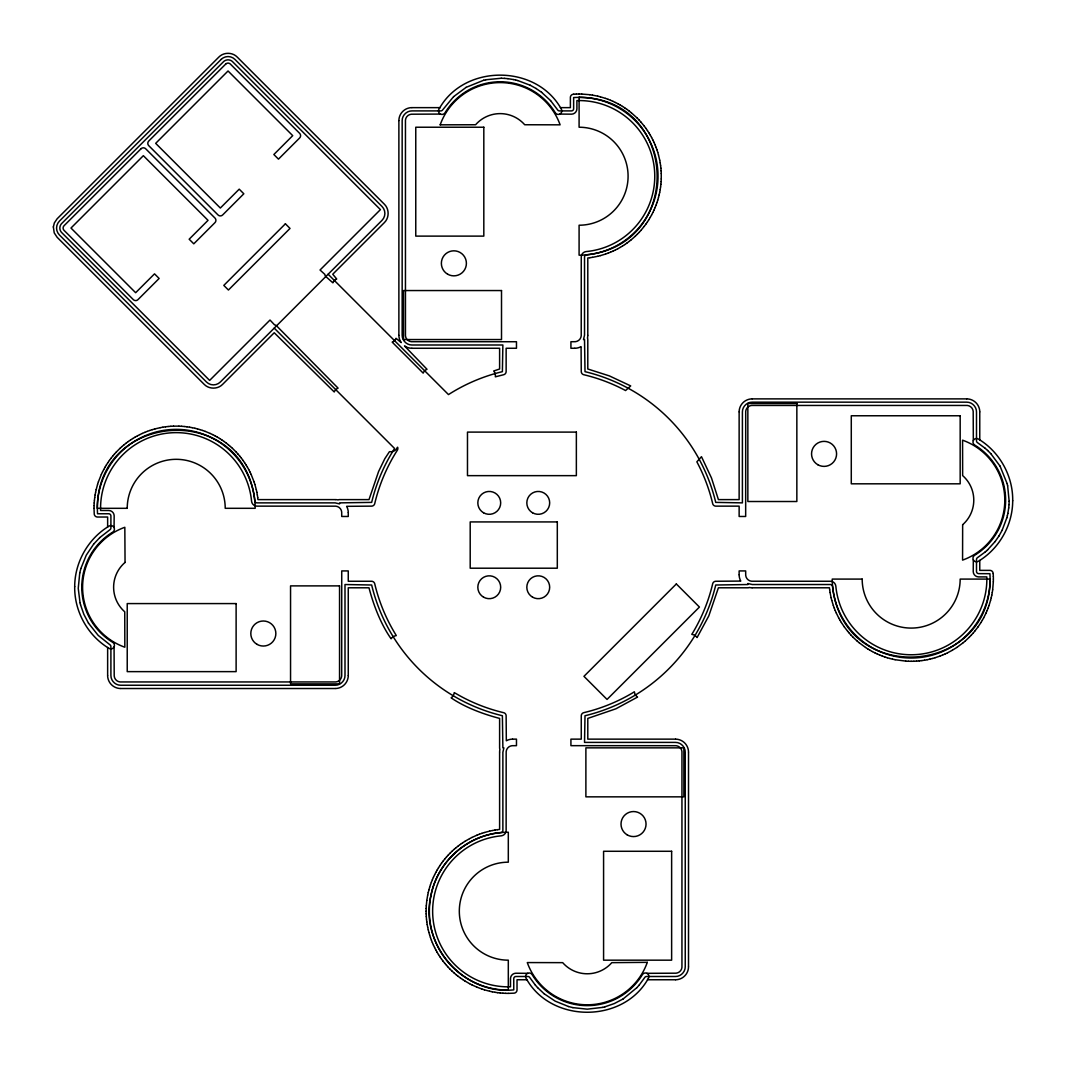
<?xml version="1.0" encoding="UTF-8"?>
<svg xmlns="http://www.w3.org/2000/svg" width="1066" height="1066" viewBox="0 0 1066 1066"><rect width="100%" height="100%" fill="white"/><g stroke="black" fill="none" stroke-linecap="round" stroke-linejoin="round"><path stroke-width="1.5" d="M1009.156 501.247L1007.637 485.79M94.021 508.242L94.061 505.697M426.107 911.097L426.147 908.552M661.253 178.848L661.253 173.611M993.339 581.703L993.379 579.158M1009.156 501.273L1009.022 504.591M94.075 505.55L94.194 503.005M348.249 675.631L348.209 676.51A5.437 5.437 0 0 1 348.169 676.937L348.049 677.789A5.437 5.437 0 0 1 347.956 678.203L347.756 679.029A5.437 5.437 0 0 1 347.623 679.442L347.343 680.241A5.437 5.437 0 0 1 347.183 680.641L346.81 681.414A5.437 5.437 0 0 1 346.61 681.787L346.17 682.52A5.437 5.437 0 0 1 345.93 682.88L345.424 683.559A5.437 5.437 0 0 1 345.157 683.892L344.585 684.532A5.437 5.437 0 0 1 344.278 684.825L343.638 685.411A5.437 5.437 0 0 1 343.319 685.678L342.626 686.184A5.437 5.437 0 0 1 342.266 686.424L341.533 686.864A5.437 5.437 0 0 1 341.16 687.064L340.387 687.423A5.437 5.437 0 0 1 340.001 687.597L339.188 687.876A5.437 5.437 0 0 1 338.775 688.01L337.949 688.21A5.437 5.437 0 0 1 337.536 688.29L336.683 688.423A5.437 5.437 0 0 1 336.256 688.463L335.377 688.503M398.897 120.511L398.937 119.632A5.437 5.437 0 0 1 398.977 119.205L399.11 118.366A5.437 5.437 0 0 1 399.19 117.94L399.39 117.113A5.437 5.437 0 0 1 399.523 116.7L399.803 115.901A5.437 5.437 0 0 1 399.977 115.501L400.336 114.728A5.437 5.437 0 0 1 400.536 114.355L400.976 113.622A5.437 5.437 0 0 1 401.216 113.263L401.722 112.583A5.437 5.437 0 0 1 402.002 112.25L402.575 111.61A5.437 5.437 0 0 1 402.868 111.317L403.508 110.744A5.437 5.437 0 0 1 403.841 110.464L404.52 109.958A5.437 5.437 0 0 1 404.88 109.718L405.613 109.278A5.437 5.437 0 0 1 405.986 109.078L406.759 108.719A5.437 5.437 0 0 1 407.159 108.559L407.958 108.266A5.437 5.437 0 0 1 408.371 108.146L409.197 107.933A5.437 5.437 0 0 1 409.611 107.853L410.463 107.719A5.437 5.437 0 0 1 410.89 107.679L411.769 107.639M426.16 908.405L426.28 905.86M499.608 752.023L499.648 751.144A5.437 5.437 0 0 1 499.688 750.717L499.821 749.864A5.823 5.823 0 0 1 499.941 749.291L499.847 749.105A3.265 3.265 0 0 1 499.608 747.852L499.608 718.404C482.871 714.047 464.496 707.091 451.118 697.83A7.076 7.076 0 0 0 454.209 692.633L455.888 693.526A173.665 173.665 0 0 0 503.165 712.568L503.605 712.661A3.265 3.265 0 0 1 506.137 715.846L506.323 740.79A5.437 5.437 0 0 1 506.696 740.59L507.469 740.217A5.437 5.437 0 0 1 507.869 740.057L508.669 739.777A5.437 5.437 0 0 1 509.082 739.644L509.908 739.444A5.437 5.437 0 0 1 510.334 739.351L511.174 739.231A5.437 5.437 0 0 1 511.6 739.191L512.48 739.151M587.792 335.377L587.752 336.256A5.437 5.437 0 0 1 587.712 336.683L587.579 337.536A5.823 5.823 0 0 1 587.459 338.109L587.553 338.295A3.265 3.265 0 0 1 587.792 339.548L587.792 368.996L609.406 375.912L630.712 385.919L625.569 390.542A173.665 173.665 0 0 0 584.235 374.832L583.795 374.739A3.265 3.265 0 0 1 581.263 371.554L581.077 346.61A5.437 5.437 0 0 1 580.704 346.81L579.931 347.183A5.437 5.437 0 0 1 579.531 347.343L578.731 347.623A5.437 5.437 0 0 1 578.318 347.756L577.492 347.956A5.437 5.437 0 0 1 577.066 348.049L576.226 348.169A5.437 5.437 0 0 1 575.8 348.209L574.92 348.249M661.12 181.54L661.24 178.995M688.503 966.889L688.463 967.768A5.437 5.437 0 0 1 688.423 968.195L688.29 969.034A5.437 5.437 0 0 1 688.21 969.46L688.01 970.287A5.437 5.437 0 0 1 687.876 970.7L687.597 971.499A5.437 5.437 0 0 1 687.423 971.899L687.064 972.672A5.437 5.437 0 0 1 686.864 973.045L686.424 973.778A5.437 5.437 0 0 1 686.184 974.137L685.678 974.817A5.437 5.437 0 0 1 685.411 975.15L684.825 975.79A5.437 5.437 0 0 1 684.532 976.083L683.892 976.656A5.437 5.437 0 0 1 683.559 976.936L682.88 977.442A5.437 5.437 0 0 1 682.52 977.682L681.787 978.122A5.437 5.437 0 0 1 681.414 978.322L680.641 978.681A5.437 5.437 0 0 1 680.241 978.841L679.442 979.134A5.437 5.437 0 0 1 679.029 979.254L678.203 979.467A5.437 5.437 0 0 1 677.789 979.547L676.937 979.681A5.437 5.437 0 0 1 676.51 979.721L675.631 979.761M739.151 411.769L739.191 410.89A5.437 5.437 0 0 1 739.231 410.463L739.351 409.611A5.437 5.437 0 0 1 739.444 409.197L739.644 408.371A5.437 5.437 0 0 1 739.777 407.958L740.057 407.159A5.437 5.437 0 0 1 740.217 406.759L740.59 405.986A5.437 5.437 0 0 1 740.79 405.613L741.23 404.88A5.437 5.437 0 0 1 741.47 404.52L741.976 403.841A5.437 5.437 0 0 1 742.242 403.508L742.815 402.868A5.437 5.437 0 0 1 743.122 402.575L743.762 402.002A5.437 5.437 0 0 1 744.081 401.722L744.774 401.216A5.437 5.437 0 0 1 745.134 400.976L745.867 400.536A5.437 5.437 0 0 1 746.24 400.336L747.013 399.977A5.437 5.437 0 0 1 747.413 399.803L748.212 399.523A5.437 5.437 0 0 1 748.625 399.39L749.451 399.19A5.437 5.437 0 0 1 749.864 399.11L750.717 398.977A5.437 5.437 0 0 1 751.144 398.937L752.023 398.897M993.325 581.849L992.686 589.751M1009.022 504.604L1008.716 507.922M94.208 502.872L94.408 500.327M426.293 905.727L426.8 900.517M660.907 184.218L661.107 181.673M94.434 500.181L94.714 497.649M660.6 186.883L660.893 184.351M1008.716 507.936L1007.863 513.412M94.741 497.516L95.114 494.997M426.826 900.37L427.679 895.2M660.2 189.548L660.574 187.03M992.286 592.403L992.659 589.884M95.141 494.851L95.594 492.345M659.721 192.2L660.187 189.695M991.806 595.055L992.259 592.549M79.763 572.895L78.244 588.352L80.017 602.69M1007.85 513.439L1007.383 515.598M95.62 492.212L96.153 489.72M427.706 895.067L428.239 892.575M659.161 194.825L659.694 192.333M991.247 597.68L991.78 595.188M79.777 572.882L80.856 568.578M1007.383 515.611L1006.85 517.756M96.193 489.574L97.539 484.524M428.279 892.442L428.892 889.963M658.508 197.437L659.121 194.971M990.594 600.291L991.207 597.826M1006.837 517.77L1002.147 530.242M428.932 889.83L429.625 887.378M657.775 200.022L658.468 197.57M990.554 600.425L989.035 605.448M80.856 568.564L86.266 555.186L93.675 544.086M97.579 484.377L98.365 481.952M429.665 887.245L430.451 884.82M656.949 202.58L657.735 200.155M98.405 481.819L101.323 474.45M656.043 205.125L656.909 202.713M430.491 884.687L431.357 882.288M988.129 607.98L988.995 605.581M655.057 207.617L655.99 205.258M431.41 882.155L432.343 879.783M987.143 610.485L988.075 608.113M114.075 646.942L114.209 676.084A6.529 6.529 0 0 0 120.058 681.947L335.83 681.947A6.529 6.529 0 0 0 341.693 676.084L341.733 570.923L348.262 570.923L348.262 581.263L371.554 581.263A3.265 3.265 0 0 1 374.739 583.795L374.832 584.235A173.665 173.665 0 0 0 395.633 634.443L396.272 635.629A7.076 7.076 0 0 0 391.115 638.8C381.108 624.623 373.58 605.555 368.996 587.792L348.262 587.792L348.262 675.418M653.991 210.095L655.004 207.75M432.396 879.65L433.409 877.305M973.325 440.458L973.191 411.316A6.529 6.529 0 0 0 967.342 405.453L751.57 405.453A6.529 6.529 0 0 0 745.707 411.316L745.667 516.477L739.138 516.477L739.138 506.137L715.846 506.137A3.265 3.265 0 0 1 712.661 503.605L712.568 503.165A173.665 173.665 0 0 0 696.858 461.831L701.481 456.688L711.488 477.994L718.404 499.608L739.138 499.608L739.138 411.982M986.077 612.95L987.089 610.605M101.377 474.317L102.469 472.025M652.845 212.52L653.938 210.215M433.462 877.185L434.555 874.88M986.023 613.083L983.705 617.774M1002.147 530.255L998.909 536.078M102.536 471.892L103.695 469.626M651.619 214.919L652.778 212.654M434.622 874.746L435.781 872.481M103.762 469.506L105.001 467.268M650.313 217.264L651.553 215.039M435.847 872.361L437.087 870.136M982.399 620.132L983.638 617.894M105.068 467.148L106.387 464.963M648.928 219.583L650.247 217.397M437.153 870.003L438.472 867.817M981.013 622.437L982.332 620.252M998.895 536.091L995.111 541.568M106.453 464.843L107.839 462.697M647.475 221.835L648.861 219.703M438.539 867.697L439.925 865.565M980.947 622.557L978.028 626.915M107.919 462.591L109.372 460.485M645.943 224.047L647.395 221.955M440.005 865.445L441.457 863.353M109.452 460.379L110.971 458.327M644.344 226.219L645.863 224.166M441.537 863.233L443.056 861.181M977.948 627.021L974.764 631.179M995.098 541.581L987.636 549.803M111.051 458.22L112.636 456.221M644.264 226.325L640.933 230.376M443.136 861.075L444.722 859.076M93.688 544.073L99.764 537.597M639.147 985.131L644.743 977.509A2.172 2.172 0 0 1 646.582 976.496L675.418 976.496C680.681 976.643 685.385 971.925 685.238 966.675L685.238 752.236C685.385 747 680.708 742.296 675.471 742.402L584.528 742.402L585.007 715.739A176.929 176.929 0 0 0 715.739 585.007L747.852 584.528L747.852 583.502L752.236 584.528L830.414 584.528A2.172 2.172 0 0 1 832.586 586.527C843.672 688.676 995.657 676.017 989.928 573.695L978.681 573.641A2.172 2.172 0 0 1 976.496 571.469L976.496 559.477A2.172 2.172 0 0 1 977.509 557.638L985.131 552.041M112.729 456.115L114.382 454.169M444.815 858.969L446.467 857.024M973.018 633.231L974.67 631.285M639.134 985.144L636.922 987.622M114.475 454.063L116.181 452.171M639.134 232.375L640.839 230.483M446.561 856.917L448.266 855.025M971.219 635.229L972.925 633.337M636.908 987.636L623.197 998.895M116.274 452.064L119.978 448.36M637.268 234.307L639.04 232.481M448.36 854.932L450.132 853.093M969.354 637.162L971.126 635.336M635.336 236.172L637.162 234.4M450.238 853L452.064 851.228M969.247 637.268L965.423 640.839M453.623 96.62L442.656 109.891A2.172 2.172 0 0 1 440.818 110.904L411.982 110.904C406.732 110.771 402.002 115.461 402.162 120.724L402.162 335.164C402.015 340.427 406.719 345.131 411.982 344.998L502.872 344.998L502.392 371.661A176.929 176.929 0 0 0 451.251 392.848L448.48 394.58L328.128 274.228M453.636 96.62L466.122 87.359M99.778 537.584L109.891 529.762A2.172 2.172 0 0 0 110.904 527.923L110.904 515.931A2.172 2.172 0 0 0 108.719 513.759L97.539 513.759C91.636 411.329 243.794 398.764 254.814 500.873A2.172 2.172 0 0 0 256.986 502.872L335.164 502.872L339.548 503.898L339.548 502.872L371.661 502.392A176.929 176.929 0 0 1 392.848 451.251L394.58 448.48L274.228 328.128M986.823 550.562L987.622 549.816M120.085 448.266L121.977 446.561M635.229 236.279L631.285 239.73M452.171 851.121L454.063 849.415M986.81 550.576L985.144 552.028M122.084 446.467L124.029 444.815M454.169 849.322L456.115 847.67M963.371 642.585L965.316 640.933M124.136 444.722L126.134 443.136M629.18 241.396L631.179 239.823M456.221 847.577L458.22 846.004M963.264 642.678L956.895 647.395M126.241 443.056L128.293 441.537M627.021 243.008L629.073 241.489M458.327 845.911L460.379 844.392M128.4 441.457L130.505 440.005M624.809 244.54L626.915 243.088M460.485 844.312L462.591 842.86M130.612 439.925L132.757 438.539M622.557 245.993L624.703 244.62M462.697 842.78L464.843 841.407M956.788 647.475L952.338 650.247M623.184 998.909L614.322 1003.546L604.875 1006.837M132.877 438.472L135.062 437.153M620.252 247.379L622.437 246.073M464.963 841.327L469.506 838.702M466.135 87.345L483.604 80.283M135.182 437.087L137.421 435.847M617.894 248.698L620.132 247.459M952.218 650.313L947.594 652.778M137.541 435.781L139.806 434.622M615.508 249.924L617.774 248.764M469.626 838.636L471.892 837.476M139.939 434.555L142.244 433.462M613.083 251.07L615.375 249.99M472.025 837.41L476.795 835.251M945.169 653.938L947.461 652.845M559.837 114.075L571.629 114.169A5.437 5.437 0 0 0 576.906 108.879L576.906 100.59L579.091 100.564A75.673 75.673 0 0 1 654.671 172.519A75.673 75.673 0 0 1 586.5 251.536A7.875 7.875 0 0 0 586.1 251.576A5.437 5.437 0 0 0 581.263 256.813L581.223 335.83A6.529 6.529 0 0 1 575.374 341.693L570.923 341.733L570.923 348.262L574.707 348.262M142.364 433.409L144.709 432.396M610.605 252.149L612.95 251.136M942.69 655.004L945.036 653.991M527.563 973.325L515.771 973.231A5.437 5.437 0 0 0 510.494 978.521L510.494 986.81L508.309 986.85A75.673 75.673 0 0 1 432.729 914.881A75.673 75.673 0 0 1 500.9 835.864A7.875 7.875 0 0 0 501.3 835.824A5.437 5.437 0 0 0 506.137 830.587L506.177 751.57A6.529 6.529 0 0 1 512.026 745.707L516.477 745.667L516.477 739.138L512.693 739.138M144.843 432.343L147.201 431.41M608.113 253.135L610.485 252.202M476.928 835.198L479.287 834.265M940.199 655.99L942.557 655.057M605.581 254.041L607.98 253.188M147.335 431.357L149.733 430.491M940.065 656.043L935.109 657.735M479.42 834.212L481.819 833.359M605.448 254.094L600.425 255.613M149.866 430.451L152.291 429.665M481.952 833.306L484.377 832.533M152.438 429.625L154.89 428.932M932.51 658.468L934.962 657.775M484.524 832.493L489.574 831.134M604.862 1006.85L602.716 1007.383M597.826 256.266L600.291 255.653M155.023 428.892L160.127 427.706M929.912 659.121L932.377 658.508M483.618 80.27L485.776 79.777M602.69 1007.383L587.259 1009.169L572.895 1007.637M597.68 256.306L592.549 257.319M927.273 659.694L929.765 659.161M489.72 831.094L492.212 830.561M485.79 79.763L501.247 78.244M160.26 427.679L162.765 427.226M924.635 660.187L927.14 659.721M492.345 830.534L494.851 830.081M589.884 257.719L592.403 257.346M162.911 427.2L165.43 426.826M921.97 660.574L924.488 660.2M494.997 830.054L497.516 829.681M589.751 257.732L587.792 257.959L587.792 335.164M165.563 426.8L168.095 426.507M919.305 660.893L921.837 660.6M497.649 829.668L499.608 829.441L499.608 752.236M573.641 94.208L573.215 94.248A3.265 3.265 0 0 0 570.377 97.326L570.377 107.639L560.396 107.639M168.241 426.493L170.787 426.293M916.613 661.107L919.159 660.907M573.774 94.194L576.32 94.075M170.92 426.28L173.465 426.16M913.935 661.24L916.48 661.12M576.466 94.061L579.011 94.021M173.611 426.147L178.848 426.147M911.243 661.293L913.789 661.253M508.389 993.379L514.185 993.152A3.265 3.265 0 0 0 517.023 990.074L517.023 979.761L527.004 979.761M411.982 107.639L439.898 107.639M411.982 348.262L499.608 348.262L499.608 368.996L493.678 371.008A7.076 7.076 0 0 1 495.33 376.831L503.605 374.739A3.265 3.265 0 0 0 506.137 371.554L506.137 348.262L516.477 348.262L516.477 341.733L411.316 341.693A6.529 6.529 0 0 1 405.453 335.83L405.453 120.058A6.529 6.529 0 0 1 411.316 114.209L440.458 114.075M752.236 398.884L966.675 398.884M335.164 499.608L257.959 499.608L257.732 497.649M752.236 587.792L829.441 587.792L829.668 589.751M120.724 688.516L335.164 688.516M675.418 739.138L587.792 739.138L587.792 718.404L615.881 708.81L637.561 697.071A7.076 7.076 0 0 1 634.417 691.901L634.417 691.794A173.611 173.611 0 0 1 584.261 712.541L583.795 712.661A3.265 3.265 0 0 0 581.263 715.846L581.263 739.138L570.923 739.138L570.923 745.667L676.084 745.707A6.529 6.529 0 0 1 681.947 751.57L681.947 967.342A6.529 6.529 0 0 1 676.084 973.191L646.942 973.325M647.502 979.761L675.418 979.761M579.158 94.021L581.703 94.061M908.552 661.253L911.097 661.293M505.697 993.339L508.242 993.379M501.273 78.244L504.591 78.378M581.849 94.075L589.751 94.714M411.769 348.249L410.89 348.209A5.437 5.437 0 0 1 410.463 348.169L409.611 348.049A5.437 5.437 0 0 1 409.197 347.956L408.371 347.756A5.437 5.437 0 0 1 407.958 347.623L407.159 347.343A5.437 5.437 0 0 1 406.759 347.183L405.986 346.81A5.437 5.437 0 0 1 405.613 346.61L404.88 346.17A5.437 5.437 0 0 1 404.52 345.93L427.013 369.289A7.076 7.076 0 0 0 423.175 373.113L392.181 342.119A7.076 7.076 0 0 0 396.019 338.295L401.216 342.626A5.437 5.437 0 0 1 400.976 342.266L400.536 341.533A5.437 5.437 0 0 1 400.336 341.16L399.977 340.387A5.437 5.437 0 0 1 399.803 340.001L399.523 339.188A5.437 5.437 0 0 1 399.39 338.775L399.19 337.949A5.437 5.437 0 0 1 399.11 337.536L398.977 336.683A5.437 5.437 0 0 1 398.937 336.256L398.897 335.377M966.889 398.897L967.768 398.937A5.437 5.437 0 0 1 968.195 398.977L969.034 399.11A5.437 5.437 0 0 1 969.46 399.19L970.287 399.39A5.437 5.437 0 0 1 970.7 399.523L971.499 399.803A5.437 5.437 0 0 1 971.899 399.977L972.672 400.336A5.437 5.437 0 0 1 973.045 400.536L973.778 400.976A5.437 5.437 0 0 1 974.137 401.216L974.817 401.722A5.437 5.437 0 0 1 975.15 402.002L975.79 402.575A5.437 5.437 0 0 1 976.083 402.868L976.656 403.508A5.437 5.437 0 0 1 976.936 403.841L977.442 404.52A5.437 5.437 0 0 1 977.682 404.88L978.122 405.613A5.437 5.437 0 0 1 978.322 405.986L978.681 406.759A5.437 5.437 0 0 1 978.841 407.159L979.134 407.958A5.437 5.437 0 0 1 979.254 408.371L979.467 409.197A5.437 5.437 0 0 1 979.547 409.611L979.681 410.463A5.437 5.437 0 0 1 979.721 410.89L979.761 411.769M178.995 426.16L181.54 426.28M335.377 499.608L336.256 499.648A5.437 5.437 0 0 1 336.683 499.688L337.536 499.821A5.823 5.823 0 0 1 338.109 499.941L338.295 499.847A3.265 3.265 0 0 1 339.548 499.608L368.996 499.608L378.59 471.518L384.799 458.726L389.45 451.664A7.076 7.076 0 0 0 397.365 447.44L397.591 447.2A3.265 3.265 0 0 1 397.351 450.212L395.633 452.957A173.665 173.665 0 0 0 374.832 503.165L374.739 503.605A3.265 3.265 0 0 1 371.554 506.137L346.61 506.323A5.437 5.437 0 0 1 346.81 506.696L347.183 507.469A5.437 5.437 0 0 1 347.343 507.869L347.623 508.669A5.437 5.437 0 0 1 347.756 509.082L347.956 509.908A5.437 5.437 0 0 1 348.049 510.334L348.169 511.174A5.437 5.437 0 0 1 348.209 511.6L348.249 512.48M752.023 587.792L751.144 587.752A5.437 5.437 0 0 1 750.717 587.712L749.864 587.579A5.823 5.823 0 0 1 749.291 587.459L749.105 587.553A3.265 3.265 0 0 1 747.852 587.792L718.404 587.792L708.81 615.881L697.071 637.561A7.076 7.076 0 0 0 691.901 634.417L691.794 634.417A173.611 173.611 0 0 0 712.568 584.235L712.661 583.795A3.265 3.265 0 0 1 715.846 581.263L740.79 581.077A5.437 5.437 0 0 1 740.59 580.704L740.217 579.931A5.437 5.437 0 0 1 740.057 579.531L739.777 578.731A5.437 5.437 0 0 1 739.644 578.318L739.444 577.492A5.437 5.437 0 0 1 739.351 577.066L739.231 576.226A5.437 5.437 0 0 1 739.191 575.8L739.151 574.92M905.86 661.12L908.405 661.24M120.511 688.503L119.632 688.463A5.437 5.437 0 0 1 119.205 688.423L118.366 688.29A5.437 5.437 0 0 1 117.94 688.21L117.113 688.01A5.437 5.437 0 0 1 116.7 687.876L115.901 687.597A5.437 5.437 0 0 1 115.501 687.423L114.728 687.064A5.437 5.437 0 0 1 114.355 686.864L113.622 686.424A5.437 5.437 0 0 1 113.263 686.184L112.583 685.678A5.437 5.437 0 0 1 112.25 685.411L111.61 684.825A5.437 5.437 0 0 1 111.317 684.532L110.744 683.892A5.437 5.437 0 0 1 110.464 683.559L109.958 682.88A5.437 5.437 0 0 1 109.718 682.52L109.278 681.787A5.437 5.437 0 0 1 109.078 681.414L108.719 680.641A5.437 5.437 0 0 1 108.559 680.241L108.266 679.442A5.437 5.437 0 0 1 108.146 679.029L107.933 678.203A5.437 5.437 0 0 1 107.853 677.789L107.719 676.937A5.437 5.437 0 0 1 107.679 676.51L107.639 675.631M675.631 739.151L676.51 739.191A5.437 5.437 0 0 1 676.937 739.231L677.789 739.351A5.437 5.437 0 0 1 678.203 739.444L679.029 739.644A5.437 5.437 0 0 1 679.442 739.777L680.241 740.057A5.437 5.437 0 0 1 680.641 740.217L681.414 740.59A5.437 5.437 0 0 1 681.787 740.79L682.52 741.23A5.437 5.437 0 0 1 682.88 741.47L683.559 741.976A5.437 5.437 0 0 1 683.892 742.242L684.532 742.815A5.437 5.437 0 0 1 684.825 743.122L685.411 743.762A5.437 5.437 0 0 1 685.678 744.081L686.184 744.774A5.437 5.437 0 0 1 686.424 745.134L686.864 745.867A5.437 5.437 0 0 1 687.064 746.24L687.423 747.013A5.437 5.437 0 0 1 687.597 747.413L687.876 748.212A5.437 5.437 0 0 1 688.01 748.625L688.21 749.451A5.437 5.437 0 0 1 688.29 749.864L688.423 750.717A5.437 5.437 0 0 1 688.463 751.144L688.503 752.023M503.005 993.206L505.55 993.325M504.604 78.378L507.922 78.684M181.673 426.293L184.218 426.493M905.727 661.107L895.2 659.721M500.327 992.992L502.872 993.192M184.351 426.507L186.883 426.8M497.649 992.686L500.181 992.979M507.936 78.684L513.412 79.537M589.884 94.741L592.403 95.114M187.03 426.826L189.548 427.2M494.997 992.286L497.516 992.659M592.549 95.141L597.68 96.153M189.695 427.226L192.2 427.679M492.345 991.806L494.851 992.259M513.439 79.55L515.598 80.017M192.333 427.706L194.825 428.239M892.575 659.161L895.067 659.694M489.72 991.247L492.212 991.78M572.882 1007.623L568.578 1006.557M515.611 80.017L517.756 80.55M597.826 96.193L600.291 96.806M194.971 428.279L197.437 428.892M889.963 658.508L892.442 659.121M489.574 991.207L484.524 989.861M517.77 80.563L530.242 85.253M600.425 96.846L605.448 98.365M197.57 428.932L200.022 429.625M887.378 657.775L889.83 658.468M568.564 1006.544L555.186 1001.134L544.086 993.725M200.155 429.665L202.58 430.451M884.82 656.949L887.245 657.735M481.952 989.035L484.377 989.821M605.581 98.405L607.98 99.271M882.288 656.043L884.687 656.909M202.713 430.491L205.125 431.357M481.819 988.995L476.928 987.143M608.113 99.325L610.485 100.257M879.783 655.057L882.155 655.99M205.258 431.41L210.095 433.409M610.605 100.311L612.95 101.323M877.305 653.991L879.65 655.004M476.795 987.089L472.025 984.931M613.083 101.377L615.375 102.469M874.88 652.845L877.185 653.938M210.215 433.462L212.52 434.555M530.255 85.253L536.078 88.491M615.508 102.536L617.774 103.695M872.481 651.619L874.746 652.778M212.654 434.622L214.919 435.781M469.626 983.705L471.892 984.864M617.894 103.762L620.132 105.001M870.136 650.313L872.361 651.553M215.039 435.847L217.264 437.087M469.506 983.638L464.963 981.013M620.252 105.068L622.437 106.387M867.817 648.928L870.003 650.247M217.397 437.153L219.583 438.472M536.091 88.505L541.568 92.289M622.557 106.453L624.703 107.839M865.565 647.475L867.697 648.861M219.703 438.539L221.835 439.925M462.697 979.561L464.843 980.947M624.809 107.919L626.915 109.372M865.445 647.395L859.076 642.678M221.955 440.005L224.047 441.457M460.485 978.028L462.591 979.481M627.021 109.452L629.073 110.971M224.166 441.537L226.219 443.056M458.327 976.429L460.379 977.948M541.581 92.302L550.562 100.577M629.18 111.051L631.179 112.636M226.325 443.136L228.324 444.722M456.221 974.764L458.22 976.349M985.131 448.253L977.509 442.656A2.172 2.172 0 0 1 976.496 440.818L976.496 411.982C976.629 406.746 971.965 402.042 966.729 402.162L752.236 402.162C747 402.015 742.296 406.692 742.402 411.929L742.402 502.872L715.739 502.392A176.929 176.929 0 0 0 585.007 371.661L584.528 339.548L583.502 339.548L584.528 335.164L584.528 256.986A2.172 2.172 0 0 1 586.527 254.814C686.944 244.42 678.069 92.196 573.641 97.539L573.641 108.719A2.172 2.172 0 0 1 571.469 110.904L559.477 110.904A2.172 2.172 0 0 1 557.638 109.891L550.576 100.59M544.073 993.712L537.597 987.636M631.285 112.729L637.162 118.046M857.024 640.933L858.969 642.585M228.43 444.815L230.376 446.467M454.169 973.018L456.115 974.67M985.144 448.266L987.622 450.478M856.917 640.839L853.093 637.268M230.483 446.561L232.375 448.266M452.171 971.219L454.063 972.925M987.636 450.492L990.78 453.623M232.481 448.36L236.172 452.064M450.238 969.354L452.064 971.126M637.268 118.153L639.04 119.978M851.228 635.336L853 637.162M448.36 967.422L450.132 969.247M990.794 453.636L1000.041 466.122M537.584 987.622L535.372 985.144M639.134 120.085L640.839 121.977M849.415 633.337L851.121 635.229M236.279 452.171L237.984 454.063M446.561 965.423L448.266 967.315M640.933 122.084L644.264 126.134M847.67 631.285L849.322 633.231M238.078 454.169L239.73 456.115M444.815 963.371L446.467 965.316M535.359 985.131L529.762 977.509A2.172 2.172 0 0 0 527.923 976.496L515.931 976.496A2.172 2.172 0 0 0 513.759 978.681L513.759 989.861C464.07 995.364 419.284 944.529 430.891 895.76C437.02 862.314 466.975 835.264 500.873 832.586A2.172 2.172 0 0 0 502.872 830.414L502.872 752.236L503.898 747.852L502.872 747.852L502.392 715.739A176.929 176.929 0 0 1 371.661 585.007L344.998 584.528L344.998 675.418C345.131 680.668 340.427 685.385 335.164 685.238L120.724 685.238C115.488 685.385 110.797 680.708 110.904 675.471L110.904 646.582A2.172 2.172 0 0 0 109.891 644.743L98.179 635.376L88.505 623.197M847.577 631.179L844.392 627.021M239.823 456.221L241.396 458.22M443.136 961.265L444.722 963.264M644.344 126.241L645.863 128.293M241.489 458.327L243.008 460.379M441.537 959.107L443.056 961.159M645.943 128.4L647.395 130.505M844.312 626.915L841.407 622.557M243.088 460.485L244.54 462.591M440.005 956.895L441.457 959M647.475 130.612L648.861 132.757M244.62 462.697L245.993 464.843M438.539 954.643L439.925 956.788M88.491 623.184L83.854 614.322L80.563 604.875M648.928 132.877L650.247 135.062M840.021 620.252L841.327 622.437M246.073 464.963L247.379 467.148M437.153 952.338L438.472 954.523M1000.055 466.135L1007.117 483.604M650.313 135.182L651.553 137.421M838.702 617.894L839.941 620.132M247.459 467.268L248.698 469.506M435.847 949.979L437.087 952.218M651.619 137.541L652.778 139.806M838.636 617.774L836.33 613.083M248.764 469.626L249.924 471.892M434.622 947.594L435.781 949.859M652.845 139.939L653.938 142.244M249.99 472.025L251.07 474.317M433.462 945.169L434.555 947.461M653.991 142.364L655.004 144.709M835.251 610.605L836.264 612.95M251.136 474.45L254.041 481.819M432.396 942.69L433.409 945.036M973.325 559.837L973.231 571.629A5.437 5.437 0 0 0 978.521 576.906L986.81 576.906L986.85 579.091A75.673 75.673 0 0 1 914.881 654.671A75.673 75.673 0 0 1 835.864 586.5A7.875 7.875 0 0 0 835.824 586.1A5.437 5.437 0 0 0 830.587 581.263L751.57 581.223A6.529 6.529 0 0 1 745.707 575.374L745.667 570.923L739.138 570.923L739.138 574.707M114.075 527.563L114.169 515.771A5.437 5.437 0 0 0 108.879 510.494L100.59 510.494L100.564 508.309A75.673 75.673 0 0 1 172.519 432.729A75.673 75.673 0 0 1 251.536 500.9A7.875 7.875 0 0 0 251.576 501.3A5.437 5.437 0 0 0 256.813 506.137L335.83 506.177A6.529 6.529 0 0 1 341.693 512.026L341.733 516.477L348.262 516.477L348.262 512.693M655.057 144.843L655.99 147.201M834.265 608.113L835.198 610.485M431.41 940.199L432.343 942.557M833.359 605.581L834.212 607.98M656.043 147.335L656.909 149.733M430.491 937.667L431.357 940.065M833.306 605.448L831.786 600.425M656.949 149.866L657.735 152.291M429.665 935.109L430.451 937.534M254.094 481.952L254.867 484.377M657.775 152.438L658.468 154.89M428.932 932.51L429.625 934.962M254.907 484.524L256.266 489.574M80.55 604.862L80.017 602.716M831.134 597.826L831.747 600.291M658.508 155.023L659.694 160.127M428.279 929.912L428.892 932.377M1007.13 483.618L1007.623 485.776M831.094 597.68L830.081 592.549M427.706 927.273L428.239 929.765M256.306 489.72L256.839 492.212M659.721 160.26L660.187 162.765M427.226 924.635L427.679 927.14M256.866 492.345L257.319 494.851M829.681 589.884L830.054 592.403M660.2 162.911L660.574 165.43M426.826 921.97L427.2 924.488M257.346 494.997L257.719 497.516M660.6 165.563L660.893 168.095M426.507 919.305L426.8 921.837M993.192 573.641L993.152 573.215A3.265 3.265 0 0 0 990.074 570.377L979.761 570.377L979.761 560.396M660.907 168.241L661.107 170.787M426.293 916.613L426.493 919.159M993.206 573.774L993.325 576.32M661.12 170.92L661.24 173.465M426.16 913.935L426.28 916.48M993.339 576.466L993.379 579.011M426.107 911.243L426.147 913.789M94.021 508.389L94.248 514.185A3.265 3.265 0 0 0 97.326 517.023L107.639 517.023L107.639 527.004M979.761 411.982L979.761 439.898M688.516 752.236L688.516 966.675M398.884 120.724L398.884 335.164M107.639 647.502L107.639 675.418M74.7 586.606C74.26 611.338 87.798 635.696 109.038 648.381A3.544 3.544 0 0 0 113.902 647.249A3.544 3.544 0 0 0 112.769 642.372A64.533 64.533 0 0 1 112.756 532.121A3.544 3.544 0 0 0 113.902 527.257A3.544 3.544 0 0 0 109.038 526.124C88.185 538.596 74.713 562.302 74.7 586.606M1012.7 500.74C1012.7 525.058 999.242 548.803 978.361 561.276A3.544 3.544 0 0 1 973.498 560.143A3.544 3.544 0 0 1 974.63 555.266A64.533 64.533 0 0 0 974.644 445.015A3.544 3.544 0 0 1 973.498 440.151A3.544 3.544 0 0 1 978.361 439.019C999.588 451.691 1013.113 476.022 1012.7 500.74M53.353 226.925L54.233 232.894L57.124 237.278L204.179 384.333C208.989 389.383 217.837 389.383 222.647 384.333L274.228 332.752L334.244 391.968A7.076 7.076 0 0 1 338.082 388.144L276.547 325.823A3.265 3.265 0 0 0 274.562 324.877L270.004 320.04L209.629 380.415L61.308 232.188A6.529 6.529 0 0 1 61.308 223.9L223.9 61.308A6.529 6.529 0 0 1 232.188 61.308L380.415 209.629L320.04 270.004L324.877 274.415A3.265 3.265 0 0 0 325.823 276.547L332.898 282.836A7.076 7.076 0 0 1 336.723 278.999L332.752 274.228L384.333 222.647C389.383 217.837 389.383 208.989 384.333 204.179L237.278 57.124C232.455 52.061 223.62 52.061 218.796 57.124L57.124 218.796L54.353 222.901L53.353 226.925M440.178 124.829L475.596 124.749A32.66 32.66 0 0 1 524.712 124.749L560.116 124.829A63.694 63.694 0 0 0 440.178 124.829M647.302 962.345L647.222 962.571A63.694 63.694 0 0 1 527.284 962.571L562.688 962.651A32.66 32.66 0 0 0 611.804 962.651L647.302 962.345M439.632 108.039L439.019 109.038A3.544 3.544 0 0 0 440.151 113.902A3.544 3.544 0 0 0 445.028 112.769A64.533 64.533 0 0 1 555.279 112.756A3.544 3.544 0 0 0 560.143 113.902A3.544 3.544 0 0 0 561.276 109.038C536.624 64.253 465.016 63.787 439.632 108.039M648.381 978.361C623.53 1023.52 550.975 1023.573 526.124 978.361A3.544 3.544 0 0 1 527.257 973.498A3.544 3.544 0 0 1 532.134 974.63A64.533 64.533 0 0 0 642.385 974.644A3.544 3.544 0 0 1 647.249 973.498A3.544 3.544 0 0 1 648.381 978.361M221.115 59.43L59.43 221.115A9.794 9.794 0 0 0 59.43 234.973L206.484 382.014A9.794 9.794 0 0 0 220.342 382.014L382.014 220.342A9.794 9.794 0 0 0 382.014 206.484L234.973 59.43A9.794 9.794 0 0 0 221.115 59.43M141.045 148.747L64.053 225.726A3.265 3.265 0 0 0 64.053 230.349L133.343 299.639A3.265 3.265 0 0 0 137.967 299.639L159.14 278.466L154.517 273.855L135.648 292.71L70.982 228.044L143.35 155.676L208.03 220.342L189.162 239.21L193.785 243.821L214.959 222.647A3.265 3.265 0 0 0 214.959 218.037L145.656 148.747A3.265 3.265 0 0 0 141.045 148.747M225.726 64.053L148.747 141.045A3.265 3.265 0 0 0 148.747 145.656L218.037 214.959A3.265 3.265 0 0 0 222.647 214.959L243.821 193.785L239.21 189.162L220.342 208.03L155.676 143.35L228.044 70.982L292.71 135.648L273.855 154.517L278.466 159.14L299.639 137.967A3.265 3.265 0 0 0 299.639 133.343L230.349 64.053A3.265 3.265 0 0 0 225.726 64.053M285.395 223.807L223.807 285.395L228.43 290.019L290.019 228.43L285.395 223.807M676.337 583.955L583.955 676.337L607.047 699.429L699.429 607.047L676.337 583.955M125.055 562.435L124.749 562.688A32.66 32.66 0 0 0 124.749 611.804L124.829 647.222A63.694 63.694 0 0 1 124.829 527.284L125.055 562.435M962.651 524.712L962.571 560.116A63.694 63.694 0 0 0 962.571 440.178L962.651 475.596A32.66 32.66 0 0 1 962.651 524.712M579.105 97.286L579.091 127.227A48.996 48.996 0 0 1 628.087 176.223A48.996 48.996 0 0 1 579.091 225.219L579.091 255.174A78.937 78.937 0 0 0 658.028 176.223A78.937 78.937 0 0 0 579.091 97.286M483.817 127.227L415.767 127.227L415.767 236.119L483.817 236.119L483.817 127.227M501.513 290.552L403.521 290.552L403.521 339.548L501.513 339.548L501.513 290.552M796.848 403.521L747.852 403.521L747.852 501.513L796.848 501.513L796.848 403.521M960.173 415.767L851.281 415.767L851.281 483.817L960.173 483.817L960.173 415.767M576.36 432.103L467.481 432.103L467.481 475.649L576.36 475.649L576.36 432.103M127.227 508.309L97.286 508.335A78.937 78.937 0 0 1 176.223 429.371A78.937 78.937 0 0 1 255.174 508.309L225.219 508.309A48.996 48.996 0 0 0 176.223 459.313A48.996 48.996 0 0 0 127.227 508.309M557.305 521.927L470.199 521.927L470.199 568.205L557.305 568.205L557.305 521.927M862.181 579.091L832.24 579.091A78.937 78.937 0 0 0 911.177 658.028A78.937 78.937 0 0 0 990.114 579.091L960.173 579.091A48.996 48.996 0 0 1 911.177 628.087A48.996 48.996 0 0 1 862.181 579.091M339.548 585.887L290.552 585.887L290.552 683.879L339.548 683.879L339.548 585.887M236.119 603.583L127.227 603.583L127.227 671.633L236.119 671.633L236.119 603.583M683.879 747.852L585.887 747.852L585.887 796.848L683.879 796.848L683.879 747.852M671.633 851.281L603.583 851.281L603.583 960.173L671.633 960.173L671.633 851.281M508.335 990.114L508.295 990.114A78.937 78.937 0 0 1 429.371 911.177A78.937 78.937 0 0 1 508.309 832.24L508.309 862.181A48.996 48.996 0 0 0 459.313 911.177A48.996 48.996 0 0 0 508.309 960.173L508.309 990.114M532.534 512.773A11.433 11.433 0 0 0 549.683 502.872A11.433 11.433 0 0 0 532.534 492.972A11.433 11.433 0 0 0 532.534 512.773M532.534 597.147A11.433 11.433 0 0 0 549.683 587.246A11.433 11.433 0 0 0 532.534 577.346A11.433 11.433 0 0 0 532.534 597.147M483.538 512.773A11.433 11.433 0 0 0 500.687 502.872A11.433 11.433 0 0 0 483.538 492.972A11.433 11.433 0 0 0 483.538 512.773M483.538 597.147A11.433 11.433 0 0 0 500.687 587.246A11.433 11.433 0 0 0 483.538 577.346A11.433 11.433 0 0 0 483.538 597.147M257.066 644.37A12.526 12.526 0 0 0 275.854 633.524A12.526 12.526 0 0 0 257.066 622.677A12.526 12.526 0 0 0 257.066 644.37M627.261 834.905A12.526 12.526 0 0 0 646.049 824.071A12.526 12.526 0 0 0 627.261 813.225A12.526 12.526 0 0 0 627.261 834.905M817.809 464.723A12.526 12.526 0 0 0 836.583 453.876A12.526 12.526 0 0 0 817.809 443.03A12.526 12.526 0 0 0 817.809 464.723M447.613 274.175A12.526 12.526 0 0 0 466.402 263.329A12.526 12.526 0 0 0 447.613 252.495A12.526 12.526 0 0 0 447.613 274.175"/></g></svg>
